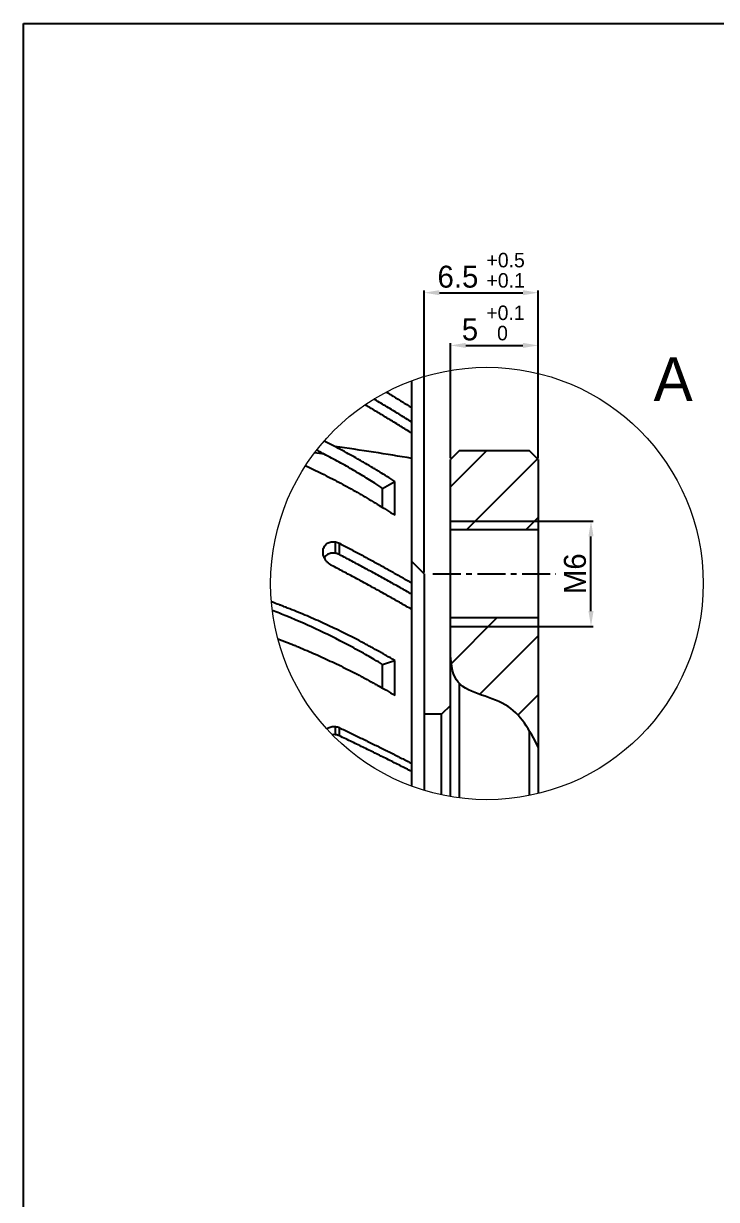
# Model space of a CAD drawing. Header units: millimetres. Extents: x 0 to 594, y 0 to 420.
# Drawn here: x 0 to 157.7, y 152.2 to 420 of the extents above; entities that cross this region are included whole.
import ezdxf

# ---------------------------------------------------------------- set-up
doc = ezdxf.new("R2010")
doc.units = ezdxf.units.MM
doc.header["$PDSIZE"] = -1
doc.linetypes.add('CENTERX2', pattern=[20.32, 12.7, -2.54, 2.54, -2.54])
doc.layers.add('중심선', color=1, linetype='CENTERX2')
doc.layers.add('치수', color=4, linetype='Continuous')
doc.styles.add('누리로봇 문자스타일_20230829', font='GOTHIC.TTF')
doc.dimstyles.new('A2기본 치수스타일', dxfattribs={"dimtxt": 4, "dimasz": 4, "dimexe": 0.5, "dimexo": 0.3, "dimgap": 1, "dimtad": 1, "dimtoh": 1, "dimdec": 1, "dimzin": 12, "dimdsep": 46, "dimtxsty": '누리로봇 문자스타일_20230829', "dimcen": 0.09, "dimclrd": 3, "dimclre": 3, "dimclrt": 3, "dimadec": 0, "dimazin": 3, "dimtm": 1e-09, "dimtfac": 1, "dimtdec": 1, "dimtofl": 0, "dimtmove": 0, "dimatfit": 3, "dimfxl": 1, "dimfrac": 2, "dimarcsym": 0})

# ---------------------------------------------------------------- blocks, each defined once
blk = doc.blocks.new('*D53')
at = {"layer": 'Defpoints', "color": 0}
for p in [(117.16, 346.71), (97.16, 320.72), (117.16, 320.72)]:
    blk.add_point(p, dxfattribs=at)
at = {"layer": '치수', "color": 3, "lineweight": -2}
for p, q in [((97.16, 321.02), (97.16, 347.21)), ((100.66, 346.71), (113.66, 346.71)), ((117.16, 321.02), (117.16, 347.21))]:
    blk.add_line(p, q, dxfattribs=at)
at = {"layer": '치수', "color": 3}
for points in [[(100.66, 347.29), (100.66, 346.13), (97.16, 346.71)], [(113.66, 347.29), (113.66, 346.13), (117.16, 346.71)]]:
    blk.add_solid(points, dxfattribs=at)
at = {"layer": '치수', "color": 3, "insert": (106.9, 351.79), "char_height": 5, "attachment_point": 5, "style": '누리로봇 문자스타일_20230829'}
blk.add_mtext('5 {\\H0.66x;\\S+0.1^   0;}', dxfattribs=at)
blk = doc.blocks.new('*D55')
at = {"layer": 'Defpoints', "color": 0}
for p in [(117.16, 306.72), (129.16, 306.72), (117.16, 282.72)]:
    blk.add_point(p, dxfattribs=at)
at = {"layer": '치수', "color": 3, "lineweight": -2}
for p, q in [((117.46, 306.72), (129.66, 306.72)), ((129.16, 286.22), (129.16, 303.22)), ((117.46, 282.72), (129.66, 282.72))]:
    blk.add_line(p, q, dxfattribs=at)
at = {"layer": '치수', "color": 3}
for points in [[(128.58, 303.22), (129.74, 303.22), (129.16, 306.72)], [(128.58, 286.22), (129.74, 286.22), (129.16, 282.72)]]:
    blk.add_solid(points, dxfattribs=at)
at = {"layer": '치수', "color": 3, "insert": (125.53, 294.72), "char_height": 5, "attachment_point": 5, "rotation": 90, "style": '누리로봇 문자스타일_20230829'}
blk.add_mtext('M6', dxfattribs=at)
blk = doc.blocks.new('*D61')
at = {"layer": 'Defpoints', "color": 0}
for p in [(117.16, 358.71), (117.16, 320.72), (91.16, 294.72)]:
    blk.add_point(p, dxfattribs=at)
at = {"layer": '치수', "color": 3, "lineweight": -2}
for p, q in [((91.16, 295.02), (91.16, 359.21)), ((117.16, 321.02), (117.16, 359.21)), ((94.66, 358.71), (113.66, 358.71))]:
    blk.add_line(p, q, dxfattribs=at)
at = {"layer": '치수', "color": 3}
for points in [[(94.66, 359.29), (94.66, 358.13), (91.16, 358.71)], [(113.66, 359.29), (113.66, 358.13), (117.16, 358.71)]]:
    blk.add_solid(points, dxfattribs=at)
at = {"layer": '치수', "color": 3, "insert": (104.16, 363.79), "char_height": 5, "attachment_point": 5, "style": '누리로봇 문자스타일_20230829'}
blk.add_mtext('6.5 {\\H0.66x;\\S+0.5^ +0.1;}', dxfattribs=at)

msp = doc.modelspace()

# ---------------------------------------------------------------- hatches: boundary and pattern name
h = msp.add_hatch()
h.set_pattern_fill('ANSI31', color=4, scale=3)
h.set_pattern_definition([(45, (-499.345, 1307.496), (-6.73519, 6.73519), [])])
h.paths.add_polyline_path([(117.16, 320.72), (115.16, 322.72), (99.16, 322.72), (97.16, 320.72), (97.16, 306.72), (117.16, 306.72)])
h.paths.add_polyline_path([(117.16, 306.72), (97.16, 306.72), (97.16, 304.72), (117.16, 304.72)])
h.paths.add_polyline_path([(117.16, 284.72), (97.16, 284.72), (97.16, 282.72), (117.16, 282.72)])
edge = h.paths.add_edge_path()
edge.add_line((117.16, 282.72), (97.16, 282.72))
edge.add_line((97.16, 282.72), (97.16, 277.03))
edge.add_spline(control_points=[(97.16, 277.03), (97.31, 274.62), (97.48, 271.81), (98.93, 270.03), (99.16, 269.8)], knot_values=[5.895312, 5.895312, 5.895312, 5.895312, 7.547219, 7.823918, 7.823918, 7.823918, 7.823918], degree=3, periodic=0)
edge.add_spline(control_points=[(99.16, 269.8), (101.52, 267.37), (109.72, 266.47), (113.72, 261.32), (115.16, 258.91)], knot_values=[1.007244, 1.007244, 1.007244, 1.007244, 3.839996, 5.895312, 5.895312, 5.895312, 5.895312], degree=3, periodic=0)
edge.add_spline(control_points=[(115.16, 258.91), (115.87, 257.73), (116.51, 256.49), (117.16, 255.25)], knot_values=[0, 0, 0, 0, 1.007244, 1.007244, 1.007244, 1.007244], degree=3, periodic=0)
edge.add_line((117.16, 255.25), (117.16, 282.72))

# ---------------------------------------------------------------- linework, layer by layer
at = {"color": 7, "linetype": 'Continuous', "lineweight": 25}
for p, q in [((88.36, 326.72), (88.36, 338.66)), ((88.36, 286.61), (88.36, 326.72)), ((99.16, 322.72), (97.16, 320.72)), ((115.16, 322.72), (99.16, 322.72)), ((117.16, 320.72), (115.16, 322.72)), ((97.16, 243.97), (97.16, 320.72)), ((117.16, 320.72), (117.16, 244.67)), ((81.74, 309.65), (81.74, 314.16)), ((84.55, 308.02), (84.55, 315.7)), ((97.16, 306.72), (117.16, 306.72)), ((117.16, 304.72), (97.16, 304.72)), ((71.01, 299.38), (71.01, 301.97)), ((71.9, 299.07), (71.9, 301.65)), ((91.16, 294.72), (91.16, 245.39)), ((88.36, 246.34), (88.36, 286.61)), ((97.16, 284.72), (117.16, 284.72)), ((97.16, 282.72), (117.16, 282.72)), ((81.74, 268.52), (81.74, 274.07)), ((84.55, 267.02), (84.55, 274.93)), ((99.16, 269.8), (99.16, 243.67)), ((95.16, 262.72), (91.16, 262.72)), ((97.16, 264.72), (95.16, 262.72)), ((95.16, 244.36), (95.16, 262.72)), ((71.01, 258.07), (71.01, 259.93)), ((71.9, 257.8), (71.9, 259.66)), ((115.16, 244.23), (115.16, 258.91))]:
    msp.add_line(p, q, dxfattribs=at)
at = {"color": 8, "linetype": 'Continuous', "lineweight": 25}
msp.add_line((68.41, 321.98), (66.24, 322.24), dxfattribs=at)
msp.add_line((91.16, 294.72), (88.36, 297.52))
msp.add_lwpolyline([(0, 420), (594, 420), (594, 0), (0, 0)], close=True)
at = {"color": 7, "linetype": 'Continuous', "lineweight": 25, "flags": 128}
for points in [[(81.74, 314.16), (83.31, 315.02), (84.55, 315.7)], [(81.74, 274.07), (83.31, 274.55), (84.55, 274.93)]]:
    msp.add_lwpolyline(points, dxfattribs=at)
at = {"color": 7, "linetype": 'Continuous', "lineweight": 18}
msp.add_circle((105.47, 292.5), 49.23, dxfattribs=at)
at = {"color": 7, "linetype": 'Continuous', "lineweight": 25}
for points, knots in [([(82.57, 336.08), (82.99, 335.83), (84.17, 335.11), (86.11, 333.93), (87.61, 332.99), (88.36, 332.53)], [0.6430244, 0.6430244, 0.6430244, 0.6430244, 0.7198741, 0.8604989, 1, 1, 1, 1]), ([(88.36, 326.72), (87.53, 327.24), (85.87, 328.28), (83.35, 329.83), (80.78, 331.38), (78.91, 332.5), (77.89, 333.1), (77.75, 333.18)], [0, 0, 0, 0, 0.1392545, 0.2797159, 0.4213798, 0.5642424, 0.5878158, 0.5878158, 0.5878158, 0.5878158]), ([(88.36, 329.26), (87.48, 329.8), (85.72, 330.9), (83.04, 332.53), (81.05, 333.72), (79.95, 334.38), (79.77, 334.49)], [0, 0, 0, 0, 0.1632191, 0.327823, 0.4938064, 0.5277843, 0.5277843, 0.5277843, 0.5277843]), ([(68.41, 321.98), (68.24, 322.07), (67.91, 322.24), (67.35, 322.54), (66.95, 322.74), (66.72, 322.86)], [0, 0, 0, 0, 0.0317368, 0.0625141, 0.1072821, 0.1072821, 0.1072821, 0.1072821]), ([(81.74, 314.16), (81.14, 314.55), (80.05, 315.26), (78.42, 316.28), (76.84, 317.25), (74.64, 318.55), (71.84, 320.16), (69.55, 321.38), (68.41, 321.98)], [0, 0, 0, 0, 0.13953, 0.253889, 0.373813, 0.499583, 0.749586, 1, 1, 1, 1]), ([(84.55, 315.7), (83.2, 316.57), (82.07, 317.28), (81.1, 317.88), (81.04, 317.91), (80.96, 317.96), (80.92, 317.99), (80.85, 318.03), (80.68, 318.13), (80.23, 318.41), (79.25, 318.99), (78.4, 319.5), (77.67, 319.93), (77.52, 320.01), (77.23, 320.18), (77.09, 320.26), (76.66, 320.51), (75.8, 320.99), (74.94, 321.48), (73.2, 322.44), (72.02, 323.07), (70.84, 323.68)], [0, 0, 0, 0, 0.25, 0.25, 0.265625, 0.265625, 0.273437, 0.273437, 0.28125, 0.3125, 0.375, 0.5, 0.5, 0.53125, 0.53125, 0.5625, 0.5625, 0.625, 0.75, 0.75, 1, 1, 1, 1]), ([(64.19, 319.32), (64.79, 319.04), (66.04, 318.45), (67.28, 317.85), (68.56, 317.21), (69.19, 316.89), (71.1, 315.91), (73, 314.91), (75.17, 313.7), (76.09, 313.18), (76.7, 312.82), (77, 312.65), (77.94, 312.11), (78.86, 311.57), (79.92, 310.93), (80.44, 310.61), (80.7, 310.45), (80.81, 310.38), (80.89, 310.34), (80.93, 310.31), (81.92, 309.7), (83.12, 308.94), (84.55, 308.02)], [0.3169916, 0.3169916, 0.3169916, 0.3169916, 0.375, 0.4375, 0.4375, 0.5, 0.5, 0.625, 0.6875, 0.71875, 0.71875, 0.75, 0.75, 0.8125, 0.84375, 0.859375, 0.8671875, 0.8710938, 0.8710938, 0.875, 0.875, 1, 1, 1, 1]), ([(70.12, 296.62), (70.02, 296.68), (69.82, 296.79), (69.53, 296.99), (69.27, 297.21), (69.03, 297.46), (68.82, 297.74), (68.59, 298.08), (68.38, 298.51), (68.17, 299.18), (68.12, 300.06), (68.45, 301.02), (69.01, 301.6), (69.58, 301.88), (70.04, 302), (70.52, 302.04), (70.85, 301.99), (71.01, 301.97)], [0, 0, 0, 0, 0.042944, 0.084816, 0.126039, 0.167052, 0.208301, 0.250221, 0.312985, 0.375441, 0.499538, 0.624102, 0.749015, 0.811008, 0.874566, 0.937, 1, 1, 1, 1]), ([(71.9, 301.65), (72.72, 301.22), (74.35, 300.37), (76.76, 299.08), (79.14, 297.79), (81.5, 296.5), (83.81, 295.21), (86.1, 293.92), (87.61, 293.06), (88.36, 292.63)], [0, 0, 0, 0, 0.14591, 0.290805, 0.434684, 0.577545, 0.719387, 0.860207, 1, 1, 1, 1]), ([(71.01, 299.38), (70.66, 299.42), (70.01, 299.47), (69.26, 299.17), (68.8, 298.78), (68.57, 298.54), (68.5, 298.38), (68.5, 298.37)], [0, 0, 0, 0, 0.353845, 0.659013, 0.826824, 0.992503, 1, 1, 1, 1]), ([(71.9, 299.07), (71.8, 299.12), (71.61, 299.21), (71.31, 299.32), (71.11, 299.36), (71.01, 299.38)], [0, 0, 0, 0, 0.335745, 0.668038, 1, 1, 1, 1]), ([(88.36, 290.05), (87.48, 290.55), (85.72, 291.56), (83.04, 293.06), (80.32, 294.56), (77.56, 296.06), (74.75, 297.57), (72.85, 298.57), (71.9, 299.07)], [0, 0, 0, 0, 0.163219, 0.327823, 0.493806, 0.661165, 0.829897, 1, 1, 1, 1]), ([(88.36, 286.61), (87.53, 287.08), (85.86, 288.04), (83.33, 289.47), (80.76, 290.9), (78.16, 292.33), (75.51, 293.76), (72.84, 295.2), (71.03, 296.14), (70.12, 296.62)], [0, 0, 0, 0, 0.13986, 0.280724, 0.422588, 0.56545, 0.709306, 0.854156, 1, 1, 1, 1]), ([(84.55, 274.93), (83.82, 275.36), (83.17, 275.75), (82.27, 276.26), (81.84, 276.51), (81.39, 276.77), (81.17, 276.89), (81.08, 276.94), (81.02, 276.98), (81, 276.99), (80.37, 277.34), (79.47, 277.84), (78.4, 278.42), (77.93, 278.67), (77.62, 278.84), (77.46, 278.92), (76.09, 279.65), (74.24, 280.6), (72.35, 281.53), (71.09, 282.14), (70.45, 282.44), (68.55, 283.33), (67.28, 283.91), (64.7, 285.04), (63.4, 285.58), (61.42, 286.39), (60.43, 286.79), (59.28, 287.24), (58.7, 287.46), (58.41, 287.57), (58.29, 287.62), (58.21, 287.65), (58.16, 287.67), (57.64, 287.86), (57.07, 288.08), (56.42, 288.31)], [0, 0, 0, 0, 0.0625, 0.0625, 0.09375, 0.109375, 0.1171875, 0.1210937, 0.1210937, 0.125, 0.125, 0.1875, 0.21875, 0.234375, 0.234375, 0.25, 0.25, 0.375, 0.4375, 0.4375, 0.5, 0.5, 0.625, 0.625, 0.75, 0.75, 0.8125, 0.84375, 0.859375, 0.8671875, 0.8710937, 0.8710937, 0.875, 0.875, 0.9358944, 0.9358944, 0.9358944, 0.9358944]), ([(81.74, 274.07), (81.1, 274.45), (79.94, 275.13), (77.61, 276.48), (73.53, 278.73), (67.46, 281.79), (61.37, 284.47), (57.73, 285.94), (56.63, 286.36)], [0, 0, 0, 0, 0.0694263, 0.1253633, 0.250629, 0.500832, 0.7506156, 0.8574165, 0.8574165, 0.8574165, 0.8574165]), ([(57.88, 279.91), (57.9, 279.9), (57.95, 279.88), (58.02, 279.86), (58.07, 279.84), (58.1, 279.83), (58.11, 279.82), (58.78, 279.57), (59.77, 279.18), (60.76, 278.79), (61.42, 278.52), (61.76, 278.39), (63.4, 277.71), (65.36, 276.88), (67.28, 276.02), (68.56, 275.44), (69.19, 275.15), (71.1, 274.25), (73, 273.34), (75.17, 272.23), (76.09, 271.75), (76.7, 271.43), (77, 271.27), (77.94, 270.78), (78.86, 270.28), (79.92, 269.69), (80.44, 269.4), (80.7, 269.25), (80.81, 269.19), (80.89, 269.15), (80.93, 269.12), (81.92, 268.57), (83.12, 267.87), (84.55, 267.02)], [0.1147216, 0.1147216, 0.1147216, 0.1147216, 0.1171875, 0.1210938, 0.1230469, 0.1230469, 0.125, 0.125, 0.1875, 0.21875, 0.21875, 0.25, 0.25, 0.375, 0.4375, 0.4375, 0.5, 0.5, 0.625, 0.6875, 0.71875, 0.71875, 0.75, 0.75, 0.8125, 0.84375, 0.859375, 0.8671875, 0.8710938, 0.8710938, 0.875, 0.875, 1, 1, 1, 1]), ([(69.03, 259.39), (69.08, 259.43), (69.25, 259.56), (69.58, 259.75), (70.04, 259.9), (70.52, 259.97), (70.85, 259.94), (71.01, 259.93)], [0.7278337, 0.7278337, 0.7278337, 0.7278337, 0.7490152, 0.811006, 0.8745658, 0.9369995, 1, 1, 1, 1]), ([(71.9, 257.8), (71.8, 257.85), (71.61, 257.93), (71.31, 258.02), (71.11, 258.06), (71.01, 258.07)], [0, 0, 0, 0, 0.335745, 0.668038, 1, 1, 1, 1]), ([(71.9, 259.66), (72.72, 259.27), (74.35, 258.49), (76.76, 257.32), (79.14, 256.16), (81.49, 255), (83.81, 253.85), (86.1, 252.69), (87.61, 251.93), (88.36, 251.54)], [0, 0, 0, 0, 0.145875, 0.290746, 0.434613, 0.577475, 0.719328, 0.860171, 1, 1, 1, 1]), ([(88.36, 249.69), (87.48, 250.14), (85.72, 251.03), (83.04, 252.38), (80.32, 253.73), (77.56, 255.08), (74.75, 256.44), (72.85, 257.35), (71.9, 257.8)], [0, 0, 0, 0, 0.163219, 0.327823, 0.493806, 0.661165, 0.829897, 1, 1, 1, 1])]:
    msp.add_open_spline(points, degree=3, knots=knots, dxfattribs=at)
for points in [[(70.84, 323.68), (70.03, 324.1), (69.23, 324.51), (68.42, 324.91)], [(88.36, 320.99), (82.65, 321.96), (76.8, 322.86), (70.84, 323.68)], [(71.01, 301.97), (71.31, 301.91), (71.61, 301.8), (71.9, 301.65)], [(71.01, 259.93), (71.31, 259.89), (71.61, 259.79), (71.9, 259.66)], [(71.01, 258.07), (70.77, 258.08), (70.52, 258.09), (70.28, 258.07)]]:
    msp.add_open_spline(points, degree=3, dxfattribs=at)
msp.add_open_spline([(117.16, 255.25), (115.19, 259.02), (111.23, 266.62), (97.73, 267.69), (97.31, 274.62), (97.16, 277.03)], degree=3, knots=[0, 0, 0, 0, 12.250239, 24.688046, 31.295674, 31.295674, 31.295674, 31.295674])
at = {"layer": '중심선', "ltscale": 0.5}
msp.add_line((93.16, 294.72), (121.16, 294.72), dxfattribs=at)

# ---------------------------------------------------------------- texts
at = {"layer": '치수', "color": 3, "insert": (143.4, 344.03), "char_height": 10, "attachment_point": 1, "style": '누리로봇 문자스타일_20230829'}
msp.add_mtext('A', dxfattribs=at)

# ---------------------------------------------------------------- dimensions: what is measured, and where the dimension line sits
at = {"layer": '치수'}
for base, p1, text, picture, middle in [((117.16, 358.71), (91.16, 294.72), '6.5 {\\H0.66x;\\S+0.5^ +0.1;}', '*D61', (104.16, 358.71)), ((117.16, 346.71), (97.16, 320.72), '5 {\\H0.66x;\\S+0.1^   0;}', '*D53', (106.9, 346.71))]:
    dim = msp.add_linear_dim(base=base, p1=p1, p2=(117.16, 320.72), text=text, dimstyle='A2기본 치수스타일', override={"dimtxt": 5, "dimasz": 3.5}, dxfattribs=at)
    dim.commit()
    dim.dimension.update_dxf_attribs({"geometry": picture, "text_midpoint": middle, "dimtype": 160})
dim = msp.add_linear_dim(base=(129.16, 306.72), p1=(117.16, 282.72), p2=(117.16, 306.72), angle=90, text='M6', dimstyle='A2기본 치수스타일', override={"dimtxt": 5, "dimasz": 3.5}, dxfattribs=at)
dim.commit()
dim.dimension.update_dxf_attribs({"geometry": '*D55', "text_midpoint": (129.16, 294.72), "dimtype": 160})

doc.saveas('drawing.dxf')
